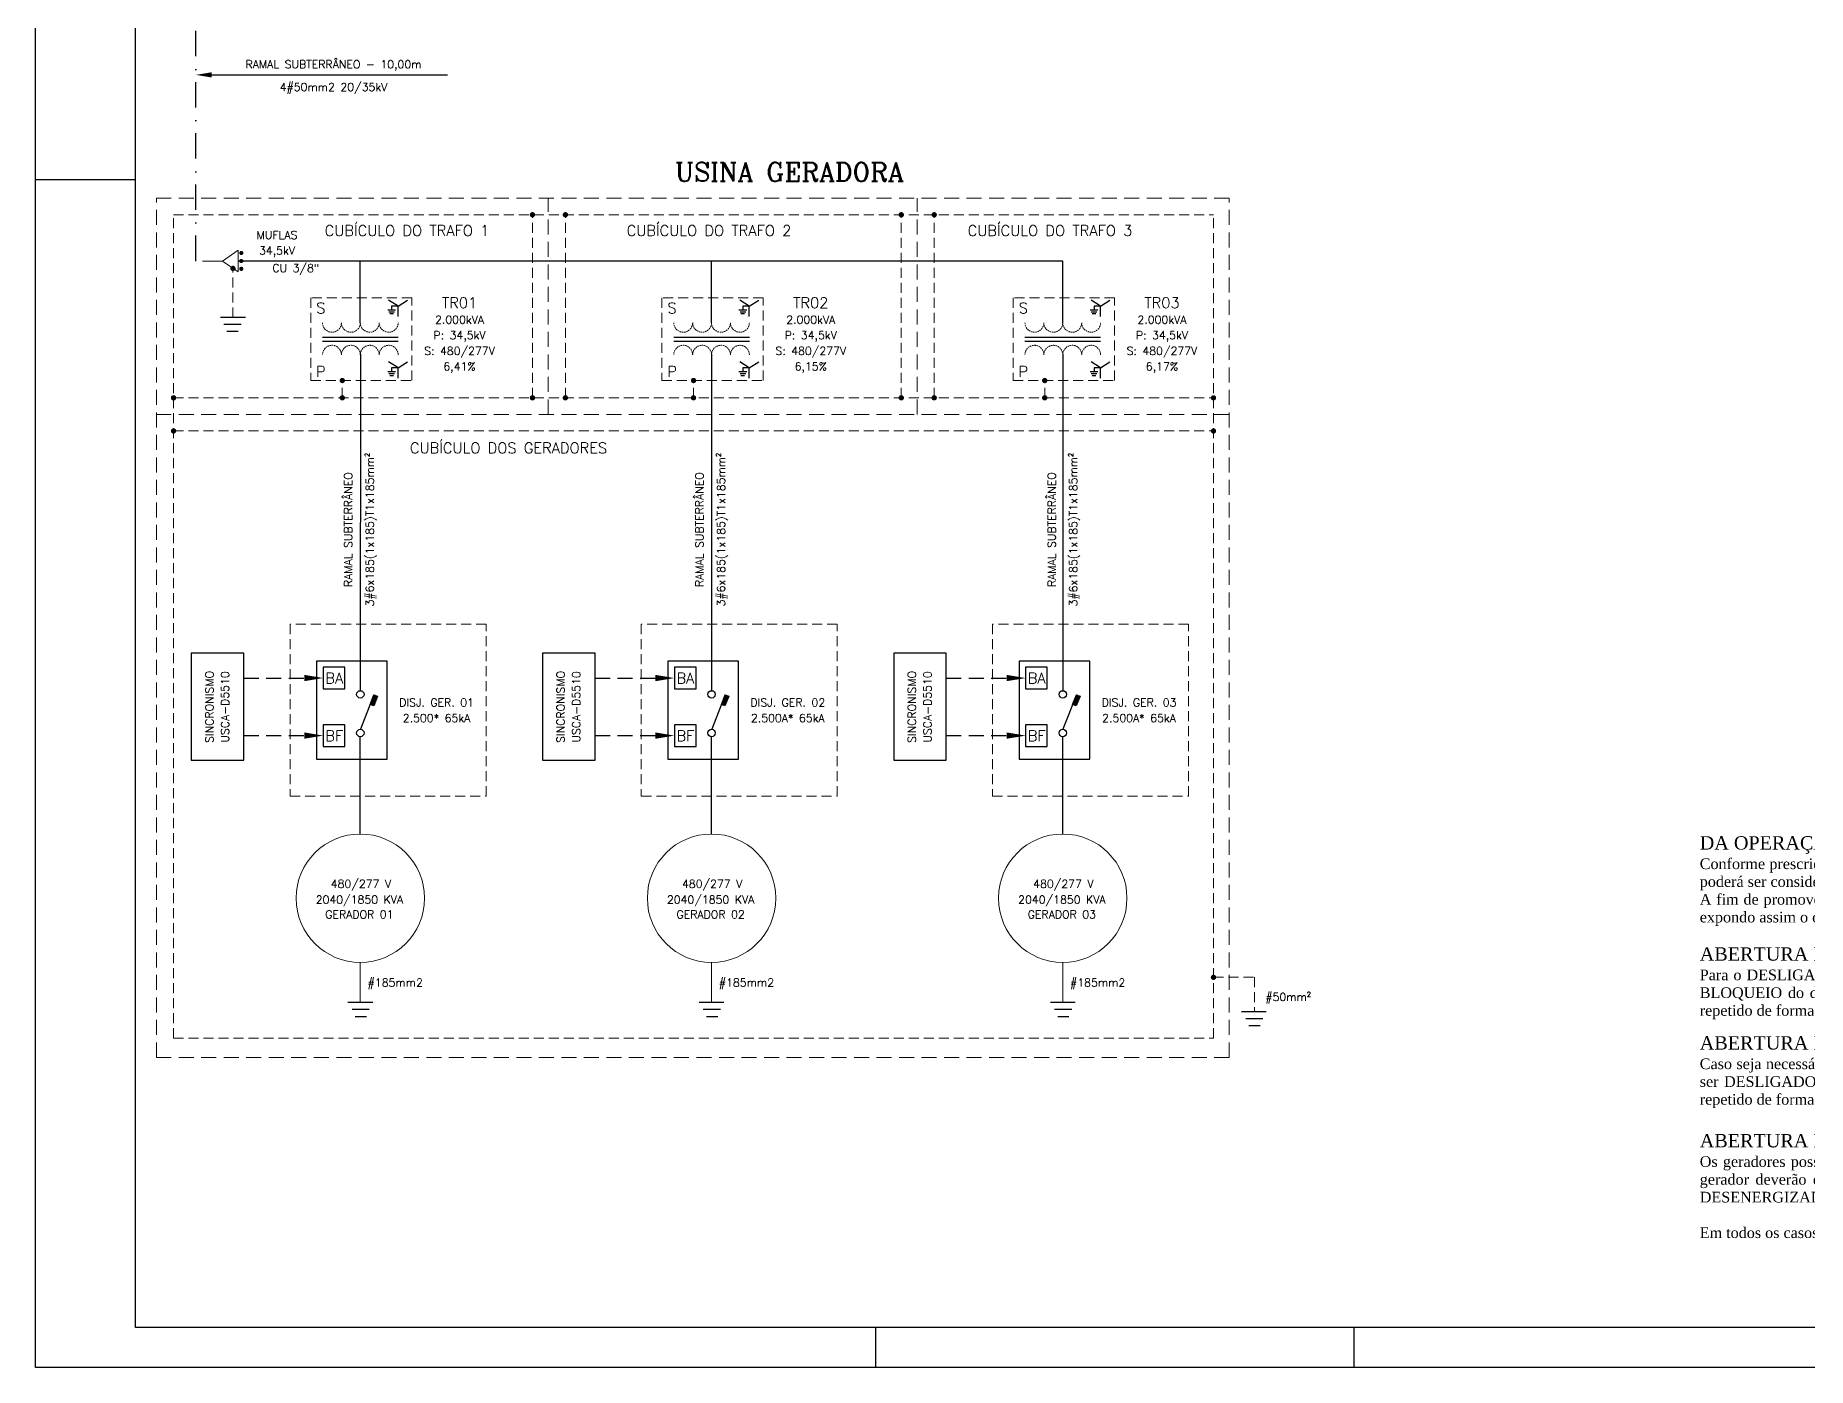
# Model space of a CAD drawing. Header units: millimetres. Extents: x 997 to 4249, y 599 to 1440.
# Drawn here: x 2256.5 to 2699.4, y 599.1 to 932.1 of the extents above; entities that cross this region are included whole.
import ezdxf
from ezdxf import colors
from ezdxf.entities.mleader import LeaderData, LeaderLine
from ezdxf.enums import TextEntityAlignment as Align
from ezdxf.math import Vec2, Vec3

# ---------------------------------------------------------------- set-up
doc = ezdxf.new("R2010")
doc.units = ezdxf.units.MM
doc.linetypes.add('DASHDOT', pattern=[25.4, 12.7, -6.35, 0, -6.35])
doc.linetypes.add('HIDDEN', pattern=[0.375, 0.25, -0.125])
for name, color, linetype in [('AT', 5, 'Continuous'), ('BT', 5, 'Continuous'), ('CARIMBO', 8, 'Continuous'), ('ELÉTRICO', 5, 'Continuous')]:
    doc.layers.add(name, color=color, linetype=linetype)
doc.styles.add('ROMANC', font='romanc', dxfattribs={"height": 0.3})
doc.styles.add('ROMANS', font='ROMANS.SHX')

msp = doc.modelspace()

# ---------------------------------------------------------------- hatches: boundary and pattern name
at = {"layer": 'BT'}
for points in [[(2341.08, 764.55), (2340.18, 764.9), (2341.13, 767.32), (2342.03, 766.97)], [(2428.85, 764.55), (2427.95, 764.9), (2428.9, 767.32), (2429.8, 766.97)], [(2516.62, 764.55), (2515.72, 764.9), (2516.67, 767.32), (2517.57, 766.97)]]:
    msp.add_hatch(color=256, dxfattribs=at).paths.add_polyline_path(points)

# ---------------------------------------------------------------- linework, layer by layer
at = {"linetype": 'HIDDEN', "lineweight": 13, "ltscale": 15}
for p, q in [((2554.86, 891.48, -2463.58), (2286.77, 891.48, -2463.58)), ((2286.77, 676.64, -2463.58), (2286.77, 891.48, -2463.58)), ((2384.68, 837.41, -2463.58), (2384.68, 891.48, -2463.58)), ((2476.85, 837.41, -2463.58), (2476.85, 891.48, -2463.58)), ((2554.86, 676.64, -2463.58), (2554.86, 891.48, -2463.58)), ((2554.86, 837.41, -2463.58), (2286.77, 837.41, -2463.58)), ((2554.86, 676.64, -2463.58), (2286.77, 676.64, -2463.58))]:
    msp.add_line(p, q, dxfattribs=at)
for p, q in [((2347.16, 864.48), (2345.54, 864.48)), ((2345.54, 864.48), (2345.54, 863.44)), ((2434.93, 864.48, -167.82), (2433.31, 864.48, -167.82)), ((2433.31, 864.48, -167.82), (2433.31, 863.44, -167.82)), ((2522.7, 864.48, -1596.37), (2521.08, 864.48, -1596.37)), ((2521.08, 864.48, -1596.37), (2521.08, 863.44, -1596.37)), ((2346.51, 863.44), (2344.57, 863.44)), ((2346.26, 862.98), (2344.84, 862.98)), ((2346, 862.5), (2345.08, 862.5)), ((2434.28, 863.44, -167.82), (2432.34, 863.44, -167.82)), ((2434.03, 862.98, -167.82), (2432.61, 862.98, -167.82)), ((2433.77, 862.5, -167.82), (2432.85, 862.5, -167.82)), ((2522.05, 863.44, -1596.37), (2520.11, 863.44, -1596.37)), ((2521.8, 862.98, -1596.37), (2520.38, 862.98, -1596.37)), ((2521.54, 862.5, -1596.37), (2520.62, 862.5, -1596.37)), ((2328.29, 856.72, -11558.44), (2347.17, 856.72, -11558.44)), ((2328.29, 855.74, -11558.44), (2347.17, 855.74, -11558.44)), ((2416.05, 856.72, -11726.25), (2434.94, 856.72, -11726.25)), ((2416.05, 855.74, -11726.25), (2434.94, 855.74, -11726.25)), ((2503.82, 856.72, -13154.81), (2522.71, 856.72, -13154.81)), ((2503.82, 855.74, -13154.81), (2522.71, 855.74, -13154.81)), ((2346.51, 848.02), (2344.57, 848.02)), ((2346.26, 847.55), (2344.84, 847.55)), ((2346, 847.08), (2345.08, 847.08)), ((2347.16, 849.06), (2345.54, 849.06)), ((2345.54, 849.06), (2345.54, 848.02)), ((2434.28, 848.02, -167.82), (2432.34, 848.02, -167.82)), ((2434.03, 847.55, -167.82), (2432.61, 847.55, -167.82)), ((2433.77, 847.08, -167.82), (2432.85, 847.08, -167.82)), ((2434.93, 849.06, -167.82), (2433.31, 849.06, -167.82)), ((2433.31, 849.06, -167.82), (2433.31, 848.02, -167.82)), ((2522.05, 848.02, -1596.37), (2520.11, 848.02, -1596.37)), ((2521.8, 847.55, -1596.37), (2520.38, 847.55, -1596.37)), ((2521.54, 847.08, -1596.37), (2520.62, 847.08, -1596.37)), ((2522.7, 849.06, -1596.37), (2521.08, 849.06, -1596.37)), ((2521.08, 849.06, -1596.37), (2521.08, 848.02, -1596.37)), ((2466.54, 599.09), (2466.54, 609.09)), ((2586.04, 599.09), (2586.04, 609.09))]:
    msp.add_line(p, q)
at = {"color": 5, "ltscale": 100}
for p, q in [((2309, 861.61, -11483.67), (2302.82, 861.61, -11483.67)), ((2307.96, 859.85, -11483.67), (2303.66, 859.85, -11483.67)), ((2307.18, 858.1, -11483.67), (2304.38, 858.1, -11483.67)), ((2334.63, 690.41, -11114.94), (2340.82, 690.41, -11114.94)), ((2335.67, 688.66, -11114.94), (2339.97, 688.66, -11114.94)), ((2336.46, 686.9, -11114.94), (2339.26, 686.9, -11114.94)), ((2422.4, 690.41, -11114.94), (2428.59, 690.41, -11114.94)), ((2423.44, 688.66, -11114.94), (2427.74, 688.66, -11114.94)), ((2424.22, 686.9, -11114.94), (2427.03, 686.9, -11114.94)), ((2510.17, 690.41, -12543.5), (2516.36, 690.41, -12543.5)), ((2511.21, 688.66, -12543.5), (2515.51, 688.66, -12543.5)), ((2511.99, 686.9, -12543.5), (2514.79, 686.9, -12543.5)), ((2557.94, 688.11, -11833), (2564.13, 688.11, -11833)), ((2558.98, 686.35, -11833), (2563.28, 686.35, -11833)), ((2559.77, 684.59, -11833), (2562.57, 684.59, -11833))]:
    msp.add_line(p, q, dxfattribs=at)
at = {"linetype": 'HIDDEN', "ltscale": 15}
for p, q in [((2308.61, 771.48, -9894.54), (2323.72, 771.48, -9894.54)), ((2396.38, 771.48, -9894.54), (2411.48, 771.48, -9894.54)), ((2484.15, 771.48, -11323.09), (2499.25, 771.48, -11323.09)), ((2308.61, 757.09, -9726.72), (2323.72, 757.09, -9726.72)), ((2396.38, 757.09, -9726.72), (2411.48, 757.09, -9726.72)), ((2484.15, 757.09, -11155.28), (2499.25, 757.09, -11155.28))]:
    msp.add_line(p, q, dxfattribs=at)
at = {"lineweight": 13, "ltscale": 0.5, "const_width": 0.52}
for points, elevation in [([(2307.73, 877.75, -1), (2308.25, 877.75, -1)], -11904.27), ([(2307.73, 875.73, -1), (2308.25, 875.73, -1)], -11778.09), ([(2307.73, 873.79, -1), (2308.25, 873.79, -1)], -11904.27)]:
    msp.add_lwpolyline(points, format="xyb", close=True, dxfattribs=dict(at, elevation=elevation))
at = {"linetype": 'HIDDEN', "lineweight": 13, "ltscale": 10}
for points, elevation in [([(2325.33, 845.86), (2350.63, 845.86), (2350.63, 866.5), (2325.33, 866.5)], -10927.53), ([(2413.1, 845.86), (2438.4, 845.86), (2438.4, 866.5), (2413.1, 866.5)], -11095.35), ([(2500.87, 845.86), (2526.17, 845.86), (2526.17, 866.5), (2500.87, 866.5)], -12523.9), ([(2320.18, 741.92), (2369.15, 741.92), (2369.15, 784.93), (2320.18, 784.93)], -11703.36), ([(2407.95, 741.92), (2456.92, 741.92), (2456.92, 784.93), (2407.95, 784.93)], -11703.36), ([(2495.72, 741.92), (2544.69, 741.92), (2544.69, 784.93), (2495.72, 784.93)], -13131.92)]:
    msp.add_lwpolyline(points, close=True, dxfattribs=dict(at, elevation=elevation))
for points, elevation in [([(2295.5, 750.91), (2308.61, 750.91), (2308.61, 777.66), (2295.5, 777.66)], -9810.63), ([(2326.8, 751.17), (2344.46, 751.17), (2344.46, 775.68), (2326.8, 775.68)], -10273.73), ([(2383.27, 750.91), (2396.38, 750.91), (2396.38, 777.66), (2383.27, 777.66)], -9810.63), ([(2414.57, 751.17), (2432.23, 751.17), (2432.23, 775.68), (2414.57, 775.68)], -10273.73), ([(2471.04, 750.91), (2484.15, 750.91), (2484.15, 777.66), (2471.04, 777.66)], -11239.19), ([(2502.34, 751.17), (2520, 751.17), (2520, 775.68), (2502.34, 775.68)], -11702.29), ([(2333.85, 774.18), (2328.45, 774.18), (2328.45, 768.78), (2333.85, 768.78)], -9894.54), ([(2421.62, 774.18), (2416.22, 774.18), (2416.22, 768.78), (2421.62, 768.78)], -9894.54), ([(2509.39, 774.18), (2503.98, 774.18), (2503.98, 768.78), (2509.39, 768.78)], -11323.09), ([(2333.85, 759.79), (2328.45, 759.79), (2328.45, 754.4), (2333.85, 754.4)], -9894.54), ([(2421.62, 759.79), (2416.22, 759.79), (2416.22, 754.4), (2421.62, 754.4)], -9894.54), ([(2509.39, 759.79), (2503.98, 759.79), (2503.98, 754.4), (2509.39, 754.4)], -11323.09)]:
    msp.add_lwpolyline(points, close=True, dxfattribs=dict(elevation=elevation))
for centre in [(2337.73, 767.4, -11114.94), (2425.5, 767.4, -11114.94), (2513.26, 767.4, -12543.5), (2337.73, 757.74, -11114.94), (2425.5, 757.74, -11114.94), (2513.26, 757.74, -12543.5)]:
    msp.add_circle(centre, 0.925)
at = {"linetype": 'HIDDEN', "lineweight": 13, "ltscale": 1.5}
for centre, start, end in [((2330.64, 860.3, -11558.44), 179.9989, 0.0011), ((2335.37, 860.3, -11558.44), 179.9989, 0.0011), ((2340.09, 860.3, -11558.44), 179.9989, 0.0011), ((2344.82, 860.3, -11558.44), 179.9989, 0.0011), ((2418.41, 860.3, -11726.25), 179.9989, 0.0011), ((2423.14, 860.3, -11726.25), 179.9989, 0.0011), ((2427.86, 860.3, -11726.25), 179.9989, 0.0011), ((2432.59, 860.3, -11726.25), 179.9989, 0.0011), ((2506.18, 860.3, -13154.81), 179.9989, 0.0011), ((2510.91, 860.3, -13154.81), 179.9989, 0.0011), ((2515.63, 860.3, -13154.81), 179.9989, 0.0011), ((2520.36, 860.3, -13154.81), 179.9989, 0.0011), ((2330.64, 852.31, -11558.44), 359.9989, 180.0011), ((2335.37, 852.31, -11558.44), 359.9989, 180.0011), ((2340.09, 852.31, -11558.44), 359.9989, 180.0011), ((2344.82, 852.31, -11558.44), 359.9989, 180.0011), ((2418.41, 852.31, -11726.25), 359.9989, 180.0011), ((2423.14, 852.31, -11726.25), 359.9989, 180.0011), ((2427.86, 852.31, -11726.25), 359.9989, 180.0011), ((2432.59, 852.31, -11726.25), 359.9989, 180.0011), ((2506.18, 852.31, -13154.81), 359.9989, 180.0011), ((2510.91, 852.31, -13154.81), 359.9989, 180.0011), ((2515.63, 852.31, -13154.81), 359.9989, 180.0011), ((2520.36, 852.31, -13154.81), 359.9989, 180.0011)]:
    msp.add_arc(centre, 2.36, start, end, dxfattribs=at)
at = {"layer": 'AT', "linetype": 'HIDDEN', "lineweight": 13, "ltscale": 10}
for p, q in [((2291.06, 887.31, -11706.82), (2550.92, 887.31, -11706.82)), ((2291.06, 681.46, -11706.82), (2291.06, 887.31, -11706.82)), ((2380.75, 841.54, -11706.82), (2380.75, 887.31, -11706.82)), ((2388.98, 841.54, -11706.82), (2388.98, 887.31, -11706.82)), ((2472.91, 841.54, -11706.82), (2472.91, 887.31, -11706.82)), ((2481.14, 841.54, -11706.82), (2481.14, 887.31, -11706.82)), ((2550.92, 681.46, -11706.82), (2550.92, 887.31, -11706.82)), ((2305.91, 861.61, -11483.67), (2305.91, 873.89, -11483.67)), ((2333.22, 841.54, -11539), (2333.22, 845.86, -11539)), ((2420.99, 841.54, -11706.82), (2420.99, 845.86, -11706.82)), ((2508.76, 841.54, -13135.37), (2508.76, 845.86, -13135.37)), ((2291.06, 841.54, -11706.82), (2550.92, 841.54, -11706.82)), ((2291.06, 833.25, -11706.82), (2550.92, 833.25, -11706.82)), ((2550.92, 696.66, -11706.82), (2561.14, 696.66, -11706.82)), ((2561.14, 696.66, -11833), (2561.14, 688.11, -11833)), ((2291.06, 681.46, -11706.82), (2550.92, 681.46, -11706.82))]:
    msp.add_line(p, q, dxfattribs=at)
at = {"layer": 'AT', "linetype": 'HIDDEN', "lineweight": 13, "ltscale": 20}
msp.add_line((2303.31, 875.74, -11904.27), (2296.62, 875.74, -11904.27), dxfattribs=at)
at = {"layer": 'AT', "lineweight": 13, "ltscale": 10}
for p, q in [((2337.73, 690.41, -11114.94), (2337.73, 700.39, -11114.94)), ((2425.5, 690.41, -11114.94), (2425.5, 700.39, -11114.94)), ((2513.26, 690.41, -12543.5), (2513.26, 700.39, -12543.5))]:
    msp.add_line(p, q, dxfattribs=at)
at = {"layer": 'AT', "color": 7, "lineweight": 13, "ltscale": 800}
for points in [[(2328.45, 771.48, -9894.54), (2323.72, 770.7, -9894.54), (2323.72, 772.27, -9894.54)], [(2416.22, 771.48, -9894.54), (2411.48, 770.7, -9894.54), (2411.48, 772.27, -9894.54)], [(2503.98, 771.48, -11323.09), (2499.25, 770.7, -11323.09), (2499.25, 772.27, -11323.09)], [(2328.45, 757.09, -9894.54), (2323.72, 756.31, -9894.54), (2323.72, 757.88, -9894.54)], [(2416.22, 757.09, -9894.54), (2411.48, 756.31, -9894.54), (2411.48, 757.88, -9894.54)], [(2503.98, 757.09, -11323.09), (2499.25, 756.31, -11323.09), (2499.25, 757.88, -11323.09)]]:
    msp.add_solid(points, dxfattribs=at)
at = {"layer": 'BT', "linetype": 'DASHDOT', "ltscale": 0.5}
msp.add_line((2296.62, 875.74, -126.42), (2296.62, 958.73, -126.15), dxfattribs=at)
at = {"layer": 'BT', "lineweight": 13, "ltscale": 0.5}
for p, q in [((2307.21, 878.44, -11357.48), (2303.31, 875.74, -11904.27)), ((2307.21, 873.06, -11357.48), (2307.21, 878.44, -11357.48)), ((2303.31, 875.74, -11904.27), (2307.21, 873.06, -11357.48))]:
    msp.add_line(p, q, dxfattribs=at)
at = {"layer": 'BT'}
for p, q in [((2513.27, 875.71, -11875.74), (2307.21, 875.71, -12322.77)), ((2337.73, 860.26, -11789.75), (2337.73, 875.71, -12256.55)), ((2425.5, 860.28, -10629.64), (2425.5, 875.71, -8423.95)), ((2513.27, 860.28, -12058.2), (2513.27, 875.71, -9852.38)), ((2347.16, 864.48), (2344.8, 865.96)), ((2347.16, 864.48), (2349.52, 865.96)), ((2347.16, 861.87), (2347.16, 864.48)), ((2434.93, 864.48, -167.82), (2432.57, 865.96, -167.82)), ((2434.93, 864.48, -167.82), (2437.29, 865.96, -167.82)), ((2434.93, 861.87, -167.82), (2434.93, 864.48, -167.82)), ((2522.7, 864.48, -1596.37), (2520.34, 865.96, -1596.37)), ((2522.7, 864.48, -1596.37), (2525.06, 865.96, -1596.37)), ((2522.7, 861.87, -1596.37), (2522.7, 864.48, -1596.37)), ((2337.74, 852.46, -12066.66), (2337.73, 768.33, -11184.5)), ((2347.16, 849.06), (2344.8, 850.54)), ((2347.16, 849.06), (2349.52, 850.54)), ((2425.5, 852.45, -12231.3), (2425.5, 768.33, -11352.09)), ((2434.93, 849.06, -167.82), (2432.57, 850.54, -167.82)), ((2434.93, 849.06, -167.82), (2437.29, 850.54, -167.82)), ((2513.26, 852.45, -12307.88), (2513.26, 768.33, -12681.82)), ((2522.7, 849.06, -1596.37), (2520.34, 850.54, -1596.37)), ((2522.7, 849.06, -1596.37), (2525.06, 850.54, -1596.37)), ((2347.16, 846.45), (2347.16, 849.06)), ((2434.93, 846.45, -167.82), (2434.93, 849.06, -167.82)), ((2522.7, 846.45, -1596.37), (2522.7, 849.06, -1596.37)), ((2341.13, 767.32, -9894.54), (2337.77, 758.72, -10694.34)), ((2428.9, 767.32, -9894.54), (2425.54, 758.72, -10694.34)), ((2516.67, 767.32, -11323.09), (2513.31, 758.72, -12122.89)), ((2337.73, 732.49, -11114.94), (2337.73, 756.82, -11114.94)), ((2425.5, 732.49, -11114.94), (2425.5, 756.82, -11114.94)), ((2513.26, 732.49, -12543.5), (2513.26, 756.82, -12543.5))]:
    msp.add_line(p, q, dxfattribs=at)
at = {"layer": 'BT', "lineweight": 13, "ltscale": 0.5, "const_width": 0.667}
for points, elevation in [([(2380.41, 887.31, 1), (2381.08, 887.31, 1)], -11706.82), ([(2388.64, 887.31, 1), (2389.31, 887.31, 1)], -11706.82), ([(2472.57, 887.31, 1), (2473.24, 887.31, 1)], -11706.82), ([(2480.81, 887.31, 1), (2481.47, 887.31, 1)], -11706.82), ([(2305.58, 873.89, 1), (2306.24, 873.89, 1)], -11483.67), ([(2290.72, 841.54, 1), (2291.39, 841.54, 1)], -11706.82), ([(2332.89, 841.54, 1), (2333.55, 841.54, 1)], -11539), ([(2380.41, 841.54, 1), (2381.08, 841.54, 1)], -11706.82), ([(2388.64, 841.54, 1), (2389.31, 841.54, 1)], -11706.82), ([(2420.66, 841.54, 1), (2421.32, 841.54, 1)], -11706.82), ([(2472.57, 841.54, 1), (2473.24, 841.54, 1)], -11706.82), ([(2480.81, 841.54, 1), (2481.47, 841.54, 1)], -11706.82), ([(2508.42, 841.54, 1), (2509.09, 841.54, 1)], -13135.37), ([(2550.59, 841.54, 1), (2551.25, 841.54, 1)], -11706.82), ([(2290.72, 833.25, 1), (2291.39, 833.25, 1)], -11706.82), ([(2550.59, 833.25, 1), (2551.25, 833.25, 1)], -11706.82), ([(2550.59, 696.66, 1), (2551.25, 696.66, 1)], -11706.82)]:
    msp.add_lwpolyline(points, format="xyb", close=True, dxfattribs=dict(at, elevation=elevation))
at = {"layer": 'BT', "color": 0, "lineweight": 13, "ltscale": 0.5, "const_width": 0.667}
for points, elevation in [([(2332.89, 845.86, 1), (2333.55, 845.86, 1)], -11539), ([(2420.66, 845.86, 1), (2421.32, 845.86, 1)], -11706.82), ([(2508.42, 845.86, 1), (2509.09, 845.86, 1)], -13135.37)]:
    msp.add_lwpolyline(points, format="xyb", close=True, dxfattribs=dict(at, elevation=elevation))
at = {"layer": 'BT'}
for points, elevation in [([(2341.13, 767.32), (2342.03, 766.97), (2341.08, 764.55), (2340.18, 764.9)], -9894.54), ([(2428.9, 767.32), (2429.8, 766.97), (2428.85, 764.55), (2427.95, 764.9)], -9894.54), ([(2516.67, 767.32), (2517.57, 766.97), (2516.62, 764.55), (2515.72, 764.9)], -11323.09)]:
    msp.add_lwpolyline(points, close=True, dxfattribs=dict(at, elevation=elevation))
at = {"layer": 'BT', "lineweight": 13, "ltscale": 0.5}
for centre in [(2337.73, 716.44, -11114.94), (2425.5, 716.44, -11114.94), (2513.26, 716.44, -12543.5)]:
    msp.add_circle(centre, 16.05, dxfattribs=at)
at = {"layer": 'CARIMBO', "color": 7}
for p, q in [((2256.54, 599.09), (2256.54, 1440.09)), ((2256.54, 896.09), (2281.54, 896.09)), ((3445.54, 599.09), (2256.54, 599.09))]:
    msp.add_line(p, q, dxfattribs=at)
at = {"layer": 'CARIMBO'}
for p, q in [((2281.54, 609.09), (2281.54, 1430.09)), ((3435.54, 609.09), (2281.54, 609.09))]:
    msp.add_line(p, q, dxfattribs=at)

# ---------------------------------------------------------------- texts
at = {"style": 'ROMANS'}
for s, height, p in [('RAMAL SUBTERRÂNEO - 10,00m', 2, (2331.03, 923.92, -166.88)), ('4#50mm2 20/35kV', 2, (2331.03, 918.25, -166.88)), ('MUFLAS', 2, (2316.91, 881.24, -11778.01)), ('34,5kV', 2, (2316.91, 877.35, -11778.01)), ('S', 2.67, (2327.87, 862.66, -11558.44)), ('S', 2.67, (2415.63, 862.66, -11726.25)), ('S', 2.67, (2503.4, 862.66, -13154.81)), ('P', 2.67, (2327.87, 846.79, -11558.44)), ('P', 2.67, (2415.63, 846.79, -11726.25)), ('P', 2.67, (2503.4, 846.79, -13154.81)), ('BA', 2.667, (2331.21, 770.12, -11114.94)), ('BA', 2.667, (2418.98, 770.12, -11114.94)), ('BA', 2.667, (2506.75, 770.12, -12543.5)), ('DISJ. GER. 01', 2, (2356.78, 764.37, -10273.73)), ('DISJ. GER. 02', 2, (2444.55, 764.37, -10273.73)), ('DISJ. GER. 03', 2, (2532.32, 764.37, -11702.29)), ('2.500* 65kA', 2, (2356.78, 760.47, -10273.73)), ('2.500A* 65kA', 2, (2444.55, 760.47, -10273.73)), ('2.500A* 65kA', 2, (2532.32, 760.47, -11702.29)), ('BF', 2.667, (2331.21, 755.73, -11114.94)), ('BF', 2.667, (2418.98, 755.73, -11114.94)), ('BF', 2.667, (2506.75, 755.73, -12543.5)), ('2040/1850 KVA', 2, (2337.5, 715.08, -11535.55)), ('480/277 V', 2, (2337.88, 719.03, -11535.55)), ('2040/1850 KVA', 2, (2425.27, 715.08, -11535.55)), ('480/277 V', 2, (2425.65, 719.03, -11535.55)), ('2040/1850 KVA', 2, (2513.04, 715.08, -12964.1)), ('480/277 V', 2, (2513.41, 719.03, -12964.1)), ('GERADOR 01', 2, (2337.5, 711.38, -11535.55)), ('GERADOR 02', 2, (2425.27, 711.38, -11535.55)), ('GERADOR 03', 2, (2513.04, 711.38, -12964.1)), ('#185mm2', 2, (2346.45, 694.34, -11916.35)), ('#185mm2', 2, (2434.22, 694.34, -11916.35)), ('#185mm2', 2, (2521.99, 694.34, -13344.91)), ('#50mm²', 2, (2569.58, 690.75, -9243.23))]:
    msp.add_text(s, height=height, dxfattribs=at).set_placement(p, align=Align.CENTER)
at = {"color": 5}
for s, height, style, p in [('USINA GERADORA', 4.6667, 'ROMANC', (2444.94, 895.68, -3010.41)), ('CU 3/8"', 2, 'ROMANS', (2321.61, 872.98, -12354.74)), ('TR01', 2.667, 'ROMANS', (2362.52, 863.98, -12186.93)), ('TR02', 2.667, 'ROMANS', (2450.29, 863.98, -12354.74)), ('TR03', 2.667, 'ROMANS', (2538.05, 863.98, -13783.3)), ('2.000kVA', 2, 'ROMANS', (2362.52, 860.08, -12186.93)), ('2.000kVA', 2, 'ROMANS', (2450.29, 860.08, -12354.74)), ('2.000kVA', 2, 'ROMANS', (2538.05, 860.08, -13783.3)), ('P: 34,5kV', 2, 'ROMANS', (2362.52, 856.18, -12186.93)), ('P: 34,5kV', 2, 'ROMANS', (2450.29, 856.18, -12354.74)), ('P: 34,5kV', 2, 'ROMANS', (2538.05, 856.18, -13783.3)), ('S: 480/277V', 2, 'ROMANS', (2362.52, 852.28, -12186.93)), ('6,41%%%', 2, 'ROMANS', (2362.52, 848.38, -12186.93)), ('S: 480/277V', 2, 'ROMANS', (2450.29, 852.28, -12354.74)), ('6,15%%%', 2, 'ROMANS', (2450.29, 848.38, -12354.74)), ('S: 480/277V', 2, 'ROMANS', (2538.05, 852.28, -13783.3)), ('6,17%%%', 2, 'ROMANS', (2538.05, 848.38, -13783.3))]:
    msp.add_text(s, height=height, dxfattribs=dict(at, style=style)).set_placement(p, align=Align.CENTER)
at = {"style": 'ROMANS'}
for s, p in [('3#6x185(1x185)T1x185mm²', (2341.09, 808.58, -9982.45)), ('3#6x185(1x185)T1x185mm²', (2428.86, 808.58, -10150.27)), ('3#6x185(1x185)T1x185mm²', (2516.88, 808.58, -11578.82)), ('RAMAL SUBTERRÂNEO', (2335.7, 808.58, -9982.45)), ('RAMAL SUBTERRÂNEO', (2423.47, 808.58, -10150.27)), ('RAMAL SUBTERRÂNEO', (2511.49, 808.58, -11578.82)), ('SINCRONISMO', (2301.02, 764.26, -9810.63)), ('USCA-D5510', (2304.92, 764.26, -9810.63)), ('SINCRONISMO', (2388.79, 764.26, -9810.63)), ('USCA-D5510', (2392.69, 764.26, -9810.63)), ('SINCRONISMO', (2476.56, 764.26, -11239.19)), ('USCA-D5510', (2480.46, 764.26, -11239.19))]:
    msp.add_text(s, height=2, rotation=90, dxfattribs=at).set_placement(p, align=Align.CENTER)
at = {"insert": (2672.44, 731.94), "char_height": 2, "width": 382.1887, "attachment_point": 1, "style": 'ROMANS'}
msp.add_mtext('\\A1;\\pxqj;{\\fTimes New Roman|b0|i0|c0|p18;\\H1.6667x;\\C5;DA OPERAÇÃO DOS DISPOSITIVOS DE MANOPLA E PROTEÇÃO:\\P\\pt54;\\H0.79998x;\\C256;Conforme prescriçãoes da NR-10, um circuito elétrico só poderá ser consideado desernegizado após o seccionamento e verificação da inexistência de tensão e posterior aterramento do mesmo, e só após este procedimento é que o circuito poderá ser considerado como CIRCUITO DESENERGIZADO e seguro para trabalho como CIRCUITO DESENERGIZADO. Sem estes procedimentos o circuito deverá ser consideado como "CIRCUITO ENERGIZADO".\\PA fim de promover maior segurança do operador no ato da abertura dos dispositivos de seccionamento e proteção, foram implantados alguns dispositivos de intertravamento de modo a evitar manobras equivocadas de tais dispositivos, expondo assim o operador a riscos desnecessários. Partindo desta premissa, as manoplas de abertura e fechamento dos dispositivos de seccionamento ou proteção deverão ser realizadas da seguinte forma:\\P\\H0.99999x;\\P\\H1.25x;\\C5;ABERTURA DA CHAVE FUSÍVEL DO TRANSFORMADOR:\\P\\H0.79999x;\\C256;Para o DESLIGAMENTO do trafo com segurança, o mesmo deverá ser realizado com a abertura e travamento (utilização do bloqueio kirk) do disjuntor de proteção geral de BT do respectivo transformador. Só após a ABERTURA e BLOQUEIO do disjuntor de BT, é que poderá ser realizado a ABERTURA da chave fusível do mesmo utilizando equipamentos adequados para tal operação. Para a REENERGIZAÇÃO deste transformador, o processo deverá ser repetido de forma reversa.\\H0.75002x;\\P\\P\\H1.6666x;\\C5;ABERTURA DAS CHAVES SECCIONADORAS DE MÉDIA TENSÃO NO INTERIOR DAS CABINAS DE FORÇA:\\P\\H0.79999x;\\C256;Caso seja necessário a ABERTURA das chaves seccionadoras no interior da cabina de força, primeiramente deverá ser executados os procedimentos descrito no iten acima, e só depois do sistema completamente sem carga, é que poderá ser DESLIGADO o disjuntor de MT e travado na posição DESLIGADO, o que possibilitará o DESTRAVAMENTO e a ABERTURA da chave seccionadoras da cabina. Para a REENERGIZAÇÃO da cabina, o processo deverá ser repetido de forma revesa.\\P\\H1.25x;\\P\\C5;ABERTURA DO CIRCUITO DOS GERADORES:\\P\\H0.79999x;\\C256;Os geradores possuem apenas intertravamento elétrico entre os disjuntores da concessionária e gerador, portanto especial atenção deve ser dado a este circuito. Para a segurança do operador, na ocasião da manutenão neste circuito, o gerador deverão estar DESLIGADO e sua chave seletora travada na posição "MANUAL", sendo assim os circuitos deverão ser verificados quando da ausência de tensão e só depois disto lebardos para trabalhos como circuitos DESENERGIZADOS. \\P\\PEm todos os casos acima descrito, os circuitos em manutenção deverão estar providos de placas de advertência e dispositivos de travamento de tal forma que informe e impeça que o respectivo circuito em manutenção seja energizado acidentalmente.}', dxfattribs=at)
at = {"layer": 'ELÉTRICO', "style": 'ROMANC'}
for s, p in [('CUBÍCULO DO TRAFO 1', (2328.83, 882.02, -11780.14)), ('CUBÍCULO DO TRAFO 2', (2404.29, 882.02, -11780.14)), ('CUBÍCULO DO TRAFO 3', (2489.5, 882.02, -11780.14)), ('CUBÍCULO DOS GERADORES', (2350.13, 827.69, -11780.14))]:
    msp.add_text(s, height=2.6667, dxfattribs=at).set_placement(p)

# ---------------------------------------------------------------- leaders
ml = msp.add_multileader_mtext('Standard')
ml.set_content('', color=256)
ml.set_leader_properties()
ml.build(insert=Vec2(0, 0))
ml.multileader.update_dxf_attribs({"text_top_attachment_type": 0, "text_bottom_attachment_type": 0})
ctx = ml.context
ctx.base_point, ctx.char_height, ctx.landing_gap_size, ctx.plane_origin = Vec3(2359.55, 922.28, -126.27), 5.33, 2.67, Vec3(2296.62, 922.28, -126.27)
notes = []
notes.append((ctx, [(0, (1, 1, 0), (2348.88, 922.28, -126.27), (1, 0), 10.67, [(0, [(2296.62, 922.28, -126.27)], 256, [])])]))
ctx.mtext.insert, ctx.mtext.flow_direction = Vec3(2362.22, 924.95, -126.27), 5
for ctx, leaders in notes:
    for number, flags, end, landing, length, lines in leaders:
        leader = LeaderData()
        leader.index, (leader.has_last_leader_line, leader.has_dogleg_vector, leader.attachment_direction) = number, flags
        leader.last_leader_point, leader.dogleg_vector, leader.dogleg_length = Vec3(end), Vec3(landing), length
        for number, points, colour, breaks in lines:
            line = LeaderLine()
            line.index, line.vertices, line.color, line.breaks = number, Vec3.list(points), colors.encode_raw_color(colour), breaks
            leader.lines.append(line)
        ctx.leaders.append(leader)

doc.saveas('drawing.dxf')
